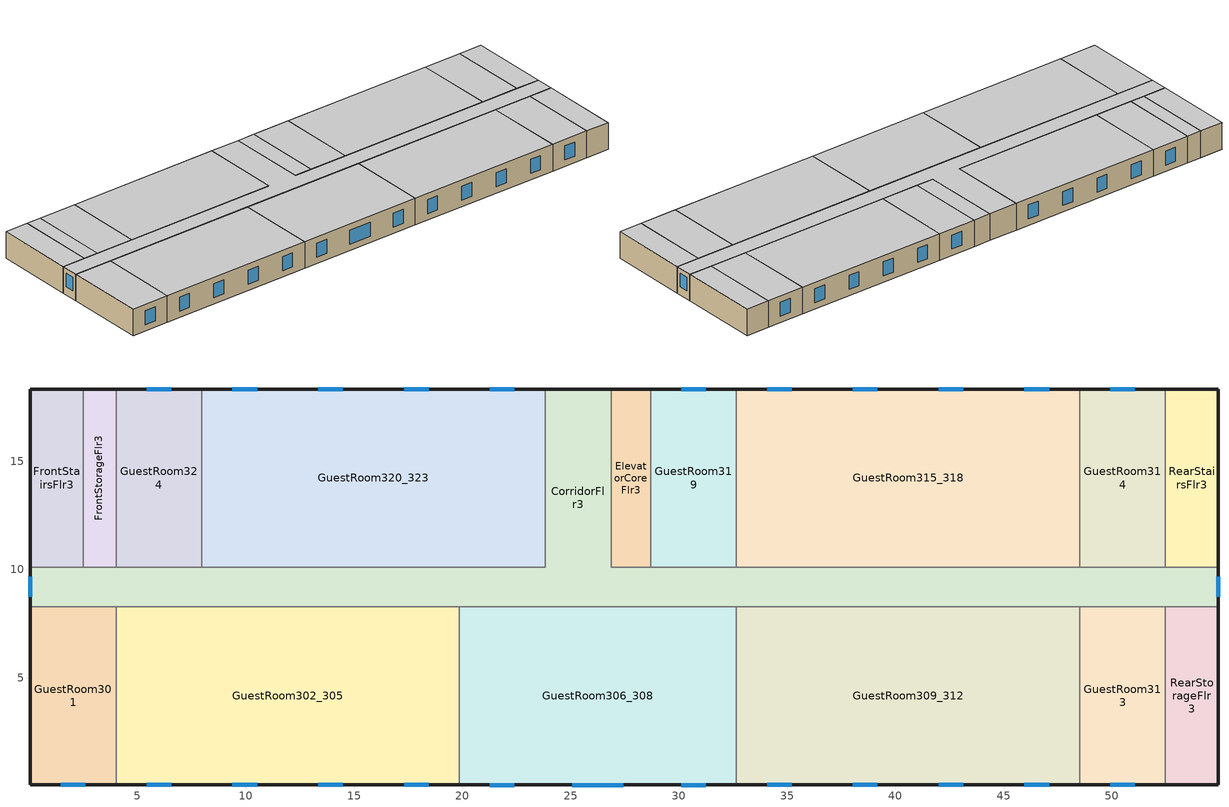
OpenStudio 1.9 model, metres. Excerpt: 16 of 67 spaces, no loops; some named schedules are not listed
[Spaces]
GuestRoom302_305
 floor to GuestRoom202_205: 19.86,8.28 19.86,0.05 4.01,0.05 4.01,8.28 z6.1
 wall outside: 4.01,0.05 19.86,0.05 z6.1:8.84
 wall to CorridorFlr3: 19.86,8.28 4.01,8.28 z6.1:8.84
 wall to GuestRoom301: 4.01,8.28 4.01,0.05 z6.1:8.84
 wall to GuestRoom306_308: 19.86,0.05 19.86,8.28 z6.1:8.84
 window: 17.31,0.05 18.45,0.05 / 9.39,0.05 10.52,0.05 / 13.35,0.05 14.49,0.05 / 5.42,0.05 6.56,0.05 z6.75:8.19
 ceiling to GuestRoom402_405: 19.86,0.05 19.86,8.28 4.01,8.28 4.01,0.05 z8.84
GuestRoom319
 floor to GuestRoom219: 32.66,18.34 32.66,10.11 28.7,10.11 28.7,18.34 z6.1
 wall outside: 32.66,18.34 28.7,18.34 z6.1:8.84
 wall to GuestRoom315_318: 32.66,10.11 32.66,18.34 z6.1:8.84
 wall to ElevatorCoreFlr3: 28.7,18.34 28.7,10.11 z6.1:8.84
 wall to CorridorFlr3: 28.7,10.11 32.66,10.11 z6.1:8.84
 window: 31.25,18.34 30.11,18.34 z6.75:8.19
 ceiling to GuestRoom419: 32.66,10.11 32.66,18.34 28.7,18.34 28.7,10.11 z8.84
GuestRoom309_312
 floor to GuestRoom209_212: 48.51,8.28 48.51,0.05 32.66,0.05 32.66,8.28 z6.1
 wall outside: 32.66,0.05 48.51,0.05 z6.1:8.84
 wall to GuestRoom313: 48.51,0.05 48.51,8.28 z6.1:8.84
 wall to CorridorFlr3: 48.51,8.28 32.66,8.28 z6.1:8.84
 wall to GuestRoom306_308: 32.66,8.28 32.66,0.05 z6.1:8.84
 window: 42,0.05 43.14,0.05 / 34.07,0.05 35.21,0.05 / 38.04,0.05 39.18,0.05 / 45.96,0.05 47.1,0.05 z6.75:8.19
 ceiling to GuestRoom409_412: 48.51,0.05 48.51,8.28 32.66,8.28 32.66,0.05 z8.84
ElevatorCoreFlr3
 floor to ElevatorCoreFlr2: 28.7,18.34 28.7,10.11 26.87,10.11 26.87,18.34 z6.1
 wall outside: 28.7,18.34 26.87,18.34 z6.1:8.84
 wall to CorridorFlr3: 26.87,18.34 26.87,10.11 28.7,10.11 z6.1:8.84
 ceiling to ElevatorCoreFlr4: 28.7,10.11 28.7,18.34 26.87,18.34 26.87,10.11 z8.84
FrontStairsFlr3
 floor to FrontStairsFlr2: 2.49,18.34 2.49,10.11 0.05,10.11 0.05,18.34 z6.1
 wall outside: 2.49,18.34 0.05,18.34 0.05,10.11 z6.1:8.84
 wall to CorridorFlr3: 0.05,10.11 2.49,10.11 z6.1:8.84
 wall to FrontStorageFlr3: 2.49,10.11 2.49,18.34 z6.1:8.84
 ceiling to FrontStairsFlr4: 2.49,10.11 2.49,18.34 0.05,18.34 0.05,10.11 z8.84
GuestRoom315_318
 floor to GuestRoom215_218: 48.51,18.34 48.51,10.11 32.66,10.11 32.66,18.34 z6.1
 wall outside: 48.51,18.34 32.66,18.34 z6.1:8.84
 wall to GuestRoom314: 48.51,10.11 48.51,18.34 z6.1:8.84
 wall to CorridorFlr3: 32.66,10.11 48.51,10.11 z6.1:8.84
 window: 39.18,18.34 38.04,18.34 / 47.1,18.34 45.96,18.34 / 35.21,18.34 34.07,18.34 / 43.14,18.34 42,18.34 z6.75:8.19
 ceiling to GuestRoom415_418: 48.51,10.11 48.51,18.34 32.66,18.34 32.66,10.11 z8.84
CorridorFlr3
 floor to CorridorFlr2: 26.87,18.34 26.87,10.11 54.91,10.11 54.91,8.28 0.05,8.28 0.05,10.11 23.82,10.11 23.82,18.34 z6.1
 wall outside: 54.91,8.28 54.91,10.11 / 0.05,10.11 0.05,8.28 / 26.87,18.34 23.82,18.34 z6.1:8.84
 wall to FrontStorageFlr3: 4.01,10.11 2.49,10.11 z6.1:8.84
 wall to GuestRoom324: 7.97,10.11 4.01,10.11 z6.1:8.84
 wall to GuestRoom320_323: 23.82,18.34 23.82,10.11 7.97,10.11 z6.1:8.84
 wall to GuestRoom314: 52.47,10.11 48.51,10.11 z6.1:8.84
 wall to RearStairsFlr3: 54.91,10.11 52.47,10.11 z6.1:8.84
 wall to RearStorageFlr3: 52.47,8.28 54.91,8.28 z6.1:8.84
 wall to GuestRoom301: 0.05,8.28 4.01,8.28 z6.1:8.84
 wall to GuestRoom306_308: 19.86,8.28 32.66,8.28 z6.1:8.84
 wall to GuestRoom313: 48.51,8.28 52.47,8.28 z6.1:8.84
 window: 54.91,8.73 54.91,9.66 / 0.05,9.66 0.05,8.73 z6.94:8.36
 ceiling to CorridorFlr4: 54.91,8.28 54.91,10.11 26.87,10.11 26.87,18.34 23.82,18.34 23.82,10.11 0.05,10.11 0.05,8.28 z8.84
GuestRoom320_323
 floor to GuestRoom220_223: 23.82,18.34 23.82,10.11 7.97,10.11 7.97,18.34 z6.1
 wall outside: 23.82,18.34 7.97,18.34 z6.1:8.84
 wall to GuestRoom324: 7.97,18.34 7.97,10.11 z6.1:8.84
 window: 18.45,18.34 17.31,18.34 / 10.52,18.34 9.39,18.34 / 22.41,18.34 21.27,18.34 / 14.49,18.34 13.35,18.34 z6.75:8.19
 ceiling to GuestRoom420_423: 23.82,10.11 23.82,18.34 7.97,18.34 7.97,10.11 z8.84
RearStorageFlr3
 floor to RearStorageFlr2: 54.91,8.28 54.91,0.05 52.47,0.05 52.47,8.28 z6.1
 wall outside: 52.47,0.05 54.91,0.05 54.91,8.28 z6.1:8.84
 wall to GuestRoom313: 52.47,8.28 52.47,0.05 z6.1:8.84
 ceiling to RearStorageFlr4: 54.91,0.05 54.91,8.28 52.47,8.28 52.47,0.05 z8.84
FrontStorageFlr3
 floor to FrontStorageFlr2: 4.01,18.34 4.01,10.11 2.49,10.11 2.49,18.34 z6.1
 wall outside: 4.01,18.34 2.49,18.34 z6.1:8.84
 wall to GuestRoom324: 4.01,10.11 4.01,18.34 z6.1:8.84
 ceiling to FrontStorageFlr4: 4.01,10.11 4.01,18.34 2.49,18.34 2.49,10.11 z8.84
RearStairsFlr3
 floor to RearStairsFlr2: 54.91,18.34 54.91,10.11 52.47,10.11 52.47,18.34 z6.1
 wall outside: 54.91,10.11 54.91,18.34 52.47,18.34 z6.1:8.84
 wall to GuestRoom314: 52.47,18.34 52.47,10.11 z6.1:8.84
 ceiling to RearStairsFlr4: 54.91,10.11 54.91,18.34 52.47,18.34 52.47,10.11 z8.84
GuestRoom306_308
 floor to GuestRoom206_208: 32.66,8.28 32.66,0.05 19.86,0.05 19.86,8.28 z6.1
 wall outside: 19.86,0.05 32.66,0.05 z6.1:8.84
 window: 25.08,0.05 27.44,0.05 / 30.11,0.05 31.25,0.05 / 21.27,0.05 22.41,0.05 z6.75:8.19
 ceiling to GuestRoom406_408: 32.66,0.05 32.66,8.28 19.86,8.28 19.86,0.05 z8.84
GuestRoom314
 floor to GuestRoom214: 52.47,18.34 52.47,10.11 48.51,10.11 48.51,18.34 z6.1
 wall outside: 52.47,18.34 48.51,18.34 z6.1:8.84
 window: 51.06,18.34 49.92,18.34 z6.75:8.19
 ceiling to GuestRoom414: 52.47,10.11 52.47,18.34 48.51,18.34 48.51,10.11 z8.84
GuestRoom301
 floor to GuestRoom201: 4.01,8.28 4.01,0.05 0.05,0.05 0.05,8.28 z6.1
 wall outside: 0.05,8.28 0.05,0.05 4.01,0.05 z6.1:8.84
 window: 1.46,0.05 2.6,0.05 z6.75:8.19
 ceiling to GuestRoom401: 4.01,0.05 4.01,8.28 0.05,8.28 0.05,0.05 z8.84
GuestRoom324
 floor to GuestRoom224: 7.97,18.34 7.97,10.11 4.01,10.11 4.01,18.34 z6.1
 wall outside: 7.97,18.34 4.01,18.34 z6.1:8.84
 window: 6.56,18.34 5.42,18.34 z6.75:8.19
 ceiling to GuestRoom424: 7.97,10.11 7.97,18.34 4.01,18.34 4.01,10.11 z8.84
GuestRoom313
 floor to GuestRoom213: 52.47,8.28 52.47,0.05 48.51,0.05 48.51,8.28 z6.1
 wall outside: 48.51,0.05 52.47,0.05 z6.1:8.84
 window: 49.92,0.05 51.06,0.05 z6.75:8.19
 ceiling to GuestRoom413: 52.47,0.05 52.47,8.28 48.51,8.28 48.51,0.05 z8.84
[Site]
Chicago Ohare Intl Ap_IL_USA: Latitude {deg}=41.98; Longitude {deg}=-87.92; Time Zone {hr}=-6; Elevation {m}=201; Terrain=Suburbs
[Building]
90.1-2010-SmallHotel-ASHRAE 169-2006-5A created: 2015-11-13 00:34:09 -0700: North Axis {deg}=180; Default Construction Set=90.1-2010 - SmHotel - ASHRAE 169-2006-5A
[Site:GroundTemperature:BuildingSurface]
19.82, 19.8, 19.9, 20.12, 20.36, 20.63, 20.78, 20.79, 20.73, 20.51, 20.29, 20
[Site:WaterMainsTemperature]
Calculation Method=Correlation; Annual Average Outdoor Air Temperature {C}=9.925; Maximum Difference In Monthly Average Outdoor Air Temperatures {deltaC}=28.7
[SizingPeriod:DesignDay] Barometric Pressure {Pa}=98934; Sky Clearness=0; Rain Indicator=0; Snow Indicator=0; Day of Month=21; Daylight Saving Time Indicator=0; Humidity Indicating Type=Wetbulb; Dry-Bulb Temperature Range Modifier Type=DefaultMultipliers
Name | Maximum Dry-Bulb Temperature {C} | Daily Dry-Bulb Temperature Range {deltaC} | Humidity Indicating Conditions at Maximum Dry-Bulb {BasedOnField A3} | Wind Speed {m/s} | Wind Direction {deg} | Month | Day Type | Solar Model Indicator | ASHRAE Taub | ASHRAE Taud
Chicago Ohare Intl Ap Ann Htg 99.6% Condns DB | -20 | 0 | -20 | 4.9 | 270 | 1 | WinterDesignDay | ASHRAEClearSky
Chicago Ohare Intl Ap Ann Clg .4% Condns DB=>MWB | 33.3 | 10.5 | 23.7 | 5.2 | 230 | 7 | SummerDesignDay | ASHRAETau | 0.455 | 2.05
[Material:NoMass] Thermal Absorptance=0.9; Solar Absorptance=0.7
Name | Roughness | Thermal Resistance {m2-K/W} | Visible Absorptance
CP02 CARPET PAD | VeryRough | 0.21648 | 0.8
Typical Insulation R-10.94 | Smooth | 1.92744 | 0.7
Typical Carpet Pad | Smooth | 0.21648 | 0.8
Typical Insulation R-13.45 | Smooth | 2.368 | 0.7
Typical Insulation R-19.72 | Smooth | 3.4722 | 0.7
Typical Insulation R-0.58 | Smooth | 0.101875 | 0.7
Typical Insulation R-1.15 | Smooth | 0.202527 | 0.7
[Material] Thermal Absorptance=0.9
Name | Roughness | Thickness {m} | Conductivity {W/m-K} | Density {kg/m3} | Specific Heat {J/kg-K} | Solar Absorptance | Visible Absorptance
4 in. Normalweight Concrete Floor | MediumRough | 0.1016 | 2.31 | 2322 | 832 | 0.7 | 0.7
25mm Stucco | Smooth | 0.0254 | 0.72 | 1856 | 840 | 0.7 | 0.7
5/8 in. Gypsum Board | MediumSmooth | 0.0159 | 0.16 | 800 | 1090 | 0.7 | 0.7
Roof Membrane | VeryRough | 0.0095 | 0.16 | 1121.29 | 1460 | 0.77 | 0.7
Metal Roof Surface; F08 Metal surface | Smooth | 0.0008 | 45.28 | 7824 | 500 | 0.7 | 0.7
1/2 in. Gypsum Board | Smooth | 0.0127 | 0.16 | 800 | 1090 | 0.7 | 0.5
6 in. Normalweight Concrete Floor | MediumRough | 0.1524 | 2.31 | 2322 | 832 | 0.7 | 0.7
8 in. Concrete Block Basement Wall | MediumRough | 0.2032 | 1.326 | 1842 | 912 | 0.7 | 0.7
G05 25mm wood | MediumSmooth | 0.0254 | 0.15 | 608 | 1630 | 0.5 | 0.5
[Construction]
Typical Insulated Exterior Mass Floor R-13.51: Typical Insulation R-10.94, 4 in. Normalweight Concrete Floor, Typical Carpet Pad
Typical Insulated Steel Framed Exterior Wall R-15.63: 25mm Stucco, 5/8 in. Gypsum Board, Typical Insulation R-13.45, 5/8 in. Gypsum Board
Typical IEAD Roof R-20.83: Roof Membrane, Typical Insulation R-19.72, Metal Roof Surface
int_slab_floor_smallhotel: 4 in. Normalweight Concrete Floor, CP02 CARPET PAD
int_wall_smallhotel: 1/2 in. Gypsum Board, 1/2 in. Gypsum Board
int_slab_ceiling_smallhotel: CP02 CARPET PAD, 4 in. Normalweight Concrete Floor
Typical Insulated Carpeted 6in Slab Floor: 6 in. Normalweight Concrete Floor, Typical Carpet Pad
Typical Insulated Basement Mass Wall: 8 in. Concrete Block Basement Wall
U 0.48 SHGC 0.40 Dbl Ref-D Clr 6mm/13mm: REF D CLEAR 6MM, AIR 13MM, CLEAR 6MM
Typical Insulated Metal Door R-1.43: F08 Metal surface, Typical Insulation R-0.58
Typical Overhead Door R-2.0: Typical Insulation R-1.15
U 1.17 SHGC 0.49 Sgl Ref-D Clr 6mm: REF D CLEAR 6MM
Typical Interior Window: Clear 3mm
Typical Interior Door; Typical Interior Partition: G05 25mm wood
[DefaultConstructionSet]
90.1-2010 - SmHotel - ASHRAE 169-2006-5A: Default Exterior Surface Constructions=Default Surface Constructions 1; Default Interior Surface Constructions=Default Surface Constructions 2; Default Ground Contact Surface Constructions=Default Surface Constructions 3; Default Exterior SubSurface Constructions=Default Sub Surface Constructions 1; Default Interior SubSurface Constructions=Default Sub Surface Constructions 2; Interior Partition Construction=Typical Interior Partition
[DefaultSurfaceConstructions]
Name | Floor Construction | Wall Construction | Roof Ceiling Construction
Default Surface Constructions 1 | Typical Insulated Exterior Mass Floor R-13.51 | Typical Insulated Steel Framed Exterior Wall R-15.63 | Typical IEAD Roof R-20.83
Default Surface Constructions 2 | int_slab_floor_smallhotel | int_wall_smallhotel | int_slab_ceiling_smallhotel
Default Surface Constructions 3 | Typical Insulated Carpeted 6in Slab Floor | Typical Insulated Basement Mass Wall
[DefaultSubSurfaceConstructions]
Name | Fixed Window Construction | Operable Window Construction | Door Construction | Overhead Door Construction | Skylight Construction | Tubular Daylight Dome Construction | Tubular Daylight Diffuser Construction
Default Sub Surface Constructions 1 | U 0.48 SHGC 0.40 Dbl Ref-D Clr 6mm/13mm | U 0.48 SHGC 0.40 Dbl Ref-D Clr 6mm/13mm | Typical Insulated Metal Door R-1.43 | Typical Overhead Door R-2.0 | U 1.17 SHGC 0.49 Sgl Ref-D Clr 6mm | Typical Interior Window | Typical Interior Window
Default Sub Surface Constructions 2 | Typical Interior Window | Typical Interior Window | Typical Interior Door
[WindowMaterial:Glazing] Optical Data Type=SpectralAverage; Infrared Transmittance at Normal Incidence=0; Front Side Infrared Hemispherical Emissivity=0.84; Conductivity {W/m-K}=0.9; Dirt Correction Factor for Solar and Visible Transmittance=1; Solar Diffusing=No
Name | Thickness {m} | Solar Transmittance at Normal Incidence | Front Side Solar Reflectance at Normal Incidence | Back Side Solar Reflectance at Normal Incidence | Visible Transmittance at Normal Incidence | Front Side Visible Reflectance at Normal Incidence | Back Side Visible Reflectance at Normal Incidence | Back Side Infrared Hemispherical Emissivity
REF D CLEAR 6MM | 0.006 | 0.429 | 0.308 | 0.379 | 0.334 | 0.453 | 0.505 | 0.82
CLEAR 6MM | 0.006 | 0.775 | 0.071 | 0.071 | 0.881 | 0.08 | 0.08 | 0.84
Clear 3mm | 0.003 | 0.837 | 0.075 | 0.075 | 0.898 | 0.081 | 0.081 | 0.84
[WindowMaterial:Gas]
AIR 13MM: Gas Type=Air; Thickness {m}=0.0127
[Space]
Name | Space Type | Thermal Zone
GuestRoom314 | 90.1-2010 - SmHotel - GuestRoom123Occ | GuestRoom314 ZN
GuestRoom302_305 | 90.1-2010 - SmHotel - GuestRoom123Vac | GuestRoom302_305 ZN
GuestRoom319 | 90.1-2010 - SmHotel - GuestRoom123Vac | GuestRoom319 ZN
GuestRoom309_312 | 90.1-2010 - SmHotel - GuestRoom123Occ | GuestRoom309_312 ZN
GuestRoom301 | 90.1-2010 - SmHotel - GuestRoom123Vac | GuestRoom301 ZN
CorridorFlr3 | 90.1-2010 - SmHotel - Corridor | CorridorFlr3 ZN
GuestRoom324 | 90.1-2010 - SmHotel - GuestRoom123Vac | GuestRoom324 ZN
ElevatorCoreFlr3 | 90.1-2010 - SmHotel - ElevatorCore | ElevatorCoreFlr3 ZN
RearStairsFlr3 | 90.1-2010 - SmHotel - Stair | RearStairsFlr3 ZN
RearStorageFlr3 | 90.1-2010 - SmHotel - Storage | RearStorageFlr3 ZN
FrontStairsFlr3 | 90.1-2010 - SmHotel - Stair | FrontStairsFlr3 ZN
GuestRoom315_318 | 90.1-2010 - SmHotel - GuestRoom123Occ | GuestRoom315_318 ZN
GuestRoom320_323 | 90.1-2010 - SmHotel - GuestRoom123Occ | GuestRoom320_323 ZN
FrontStorageFlr3 | 90.1-2010 - SmHotel - Storage | FrontStorageFlr3 ZN
GuestRoom313 | 90.1-2010 - SmHotel - GuestRoom123Vac | GuestRoom313 ZN
GuestRoom306_308 | 90.1-2010 - SmHotel - GuestRoom123Vac | GuestRoom306_308 ZN
[SpaceType] Standards Building Type=SmallHotel
Name | Default Schedule Set | Design Specification Outdoor Air Object | Standards Space Type
90.1-2010 - SmHotel - Stair | 90.1-2010 - SmHotel - Stair Schedule Set | 90.1-2010 - SmHotel - Stair Ventilation | Stair
90.1-2010 - SmHotel - GuestRoom123Vac | 90.1-2010 - SmHotel - GuestRoom123Vac Schedule Set | 90.1-2010 - SmHotel - GuestRoom123Vac Ventilation | GuestRoom123Vac
90.1-2010 - SmHotel - Corridor | 90.1-2010 - SmHotel - Corridor Schedule Set | 90.1-2010 - SmHotel - Corridor Ventilation | Corridor
90.1-2010 - SmHotel - GuestRoom123Occ | 90.1-2010 - SmHotel - GuestRoom123Occ Schedule Set | 90.1-2010 - SmHotel - GuestRoom123Occ Ventilation | GuestRoom123Occ
90.1-2010 - SmHotel - ElevatorCore | 90.1-2010 - SmHotel - ElevatorCore Schedule Set | 90.1-2010 - SmHotel - ElevatorCore Ventilation | ElevatorCore
90.1-2010 - SmHotel - Storage | 90.1-2010 - SmHotel - Storage Schedule Set | 90.1-2010 - SmHotel - Storage Ventilation | Storage
[DefaultScheduleSet]
Name | Lighting Schedule | Infiltration Schedule | Number of People Schedule | People Activity Level Schedule | Electric Equipment Schedule
90.1-2010 - SmHotel - Stair Schedule Set | HotelSmall BLDG_LIGHT_STAIR_SCH | Always On
90.1-2010 - SmHotel - GuestRoom123Vac Schedule Set | HotelSmall AlwaysOff | HotelSmall GuestRoom_Infil_Sch | HotelSmall AlwaysOff | HotelSmall Activity_Sch | HotelSmall AlwaysOff
90.1-2010 - SmHotel - Corridor Schedule Set | HotelSmall BLDG_LIGHT_CORRIDOR_SCH | Always On
90.1-2010 - SmHotel - GuestRoom123Occ Schedule Set | HotelSmall BLDG_LIGHT_GUESTROOM_SCH_2010 | HotelSmall GuestRoom_Infil_Sch | HotelSmall GuestRoom_Occ_Sch | HotelSmall Activity_Sch | HotelSmall GuestRoom_Eqp_Sch_Base
90.1-2010 - SmHotel - ElevatorCore Schedule Set |  | Always On
90.1-2010 - SmHotel - Storage Schedule Set | HotelSmall BLDG_LIGHT_STORAGE_SCH | Always On
[Lights:Definition] Design Level Calculation Method=Watts/Area; Fraction Radiant=0.7; Fraction Visible=0.2; Return Air Fraction=0
Name | Watts per Space Floor Area {W/m2}
90.1-2010 - SmHotel - Stair Lights Definition | 7.4271
90.1-2010 - SmHotel - GuestRoom123Vac Lights Definition; 90.1-2010 - SmHotel - GuestRoom123Occ Lights Definition | 8.07293
90.1-2010 - SmHotel - Corridor Lights Definition | 7.10418
90.1-2010 - SmHotel - Storage Lights Definition | 6.78126
[Lights]
Name | Lights Definition | Space or SpaceType
90.1-2010 - SmHotel - Stair Lights | 90.1-2010 - SmHotel - Stair Lights Definition | 90.1-2010 - SmHotel - Stair
90.1-2010 - SmHotel - GuestRoom123Vac Lights | 90.1-2010 - SmHotel - GuestRoom123Vac Lights Definition | 90.1-2010 - SmHotel - GuestRoom123Vac
90.1-2010 - SmHotel - Corridor Lights | 90.1-2010 - SmHotel - Corridor Lights Definition | 90.1-2010 - SmHotel - Corridor
90.1-2010 - SmHotel - GuestRoom123Occ Lights | 90.1-2010 - SmHotel - GuestRoom123Occ Lights Definition | 90.1-2010 - SmHotel - GuestRoom123Occ
90.1-2010 - SmHotel - Storage Lights | 90.1-2010 - SmHotel - Storage Lights Definition | 90.1-2010 - SmHotel - Storage
[DesignSpecification:OutdoorAir] Outdoor Air Method=Sum
Name | Outdoor Air Flow per Floor Area {m3/s-m2} | Outdoor Air Flow per Person {m3/s-person}
90.1-2010 - SmHotel - Stair Ventilation; 90.1-2010 - SmHotel - Corridor Ventilation | 0.0003048
90.1-2010 - SmHotel - GuestRoom123Vac Ventilation; 90.1-2010 - SmHotel - GuestRoom123Occ Ventilation | 0.0003048 | 0.00235974
90.1-2010 - SmHotel - ElevatorCore Ventilation; 90.1-2010 - SmHotel - Storage Ventilation | 0.0006096
[People:Definition] Number of People Calculation Method=People/Area; People per Space Floor Area {person/m2}=0.0459619; Fraction Radiant=0.3
90.1-2010 - SmHotel - GuestRoom123Vac People Definition; 90.1-2010 - SmHotel - GuestRoom123Occ People Definition
[People]
Name | People Definition | Space or SpaceType
90.1-2010 - SmHotel - GuestRoom123Vac People | 90.1-2010 - SmHotel - GuestRoom123Vac People Definition | 90.1-2010 - SmHotel - GuestRoom123Vac
90.1-2010 - SmHotel - GuestRoom123Occ People | 90.1-2010 - SmHotel - GuestRoom123Occ People Definition | 90.1-2010 - SmHotel - GuestRoom123Occ
[SpaceInfiltration:DesignFlowRate] Design Flow Rate Calculation Method=Flow/ExteriorArea; Flow per Exterior Surface Area {m3/s-m2}=0.00056896; Constant Term Coefficient=0; Temperature Term Coefficient=0; Velocity Term Coefficient=0.224; Velocity Squared Term Coefficient=0
Name | Space or SpaceType
90.1-2010 - SmHotel - Stair Infiltration | 90.1-2010 - SmHotel - Stair
90.1-2010 - SmHotel - GuestRoom123Vac Infiltration | 90.1-2010 - SmHotel - GuestRoom123Vac
90.1-2010 - SmHotel - Corridor Infiltration | 90.1-2010 - SmHotel - Corridor
90.1-2010 - SmHotel - GuestRoom123Occ Infiltration | 90.1-2010 - SmHotel - GuestRoom123Occ
90.1-2010 - SmHotel - ElevatorCore Infiltration | 90.1-2010 - SmHotel - ElevatorCore
90.1-2010 - SmHotel - Storage Infiltration | 90.1-2010 - SmHotel - Storage
[ElectricEquipment:Definition] Design Level Calculation Method=Watts/Area; Watts per Space Floor Area {W/m2}=11.8403; Fraction Latent=0; Fraction Radiant=0.5; Fraction Lost=0
90.1-2010 - SmHotel - GuestRoom123Vac Electric Equipment Definition; 90.1-2010 - SmHotel - GuestRoom123Occ Electric Equipment Definition
[ElectricEquipment]
Name | Electric Equipment Definition | Space or SpaceType
90.1-2010 - SmHotel - GuestRoom123Vac Electric Equipment | 90.1-2010 - SmHotel - GuestRoom123Vac Electric Equipment Definition | 90.1-2010 - SmHotel - GuestRoom123Vac
90.1-2010 - SmHotel - GuestRoom123Occ Electric Equipment | 90.1-2010 - SmHotel - GuestRoom123Occ Electric Equipment Definition | 90.1-2010 - SmHotel - GuestRoom123Occ
[ThermostatSetpoint:DualSetpoint]
Name | Heating Setpoint Temperature Schedule | Cooling Setpoint Temperature Schedule
90.1-2010 - SmHotel - Stair Thermostat; 90.1-2010 - SmHotel - Storage Thermostat | HotelSmall SemiHeated_HtgSP_Sch | SmallHotel UnitHeater ClgSP Sch
90.1-2010 - SmHotel - GuestRoom123Vac Thermostat | HotelSmall VacGuestRoom_HtgSP_Sch | HotelSmall VacGuestRoom_ClgSP_Sch
90.1-2010 - SmHotel - Corridor Thermostat | HotelSmall CommonArea_HtgSP_Sch | HotelSmall CommonArea_ClgSP_Sch
90.1-2010 - SmHotel - GuestRoom123Occ Thermostat | HotelSmall Adva_OccGuestRoom_HtgSP_Sch | HotelSmall Adva_OccGuestRoom_ClgSP_Sch
90.1-2010 - SmHotel - ElevatorCore Thermostat
[ThermalZone] Use Ideal Air Loads=No
Name | Thermostat
CorridorFlr3 ZN | 90.1-2010 - SmHotel - Corridor Thermostat
GuestRoom301 ZN; GuestRoom313 ZN; GuestRoom302_305 ZN; GuestRoom306_308 ZN; GuestRoom324 ZN; GuestRoom319 ZN | 90.1-2010 - SmHotel - GuestRoom123Vac Thermostat
RearStorageFlr3 ZN; FrontStorageFlr3 ZN | 90.1-2010 - SmHotel - Storage Thermostat
ElevatorCoreFlr3 ZN | 90.1-2010 - SmHotel - ElevatorCore Thermostat
RearStairsFlr3 ZN; FrontStairsFlr3 ZN | 90.1-2010 - SmHotel - Stair Thermostat
GuestRoom309_312 ZN; GuestRoom314 ZN; GuestRoom315_318 ZN; GuestRoom320_323 ZN | 90.1-2010 - SmHotel - GuestRoom123Occ Thermostat
[Exterior:Lights:Definition]
NonDimming Exterior Lights Def: Design Level {W}=4188
[Exterior:Lights]
NonDimming Exterior Lights Def: Exterior Lights Definition=NonDimming Exterior Lights Def; Schedule=HotelSmall Exterior_Lgt_ALWAYS_ON; Control Option=AstronomicalClock
